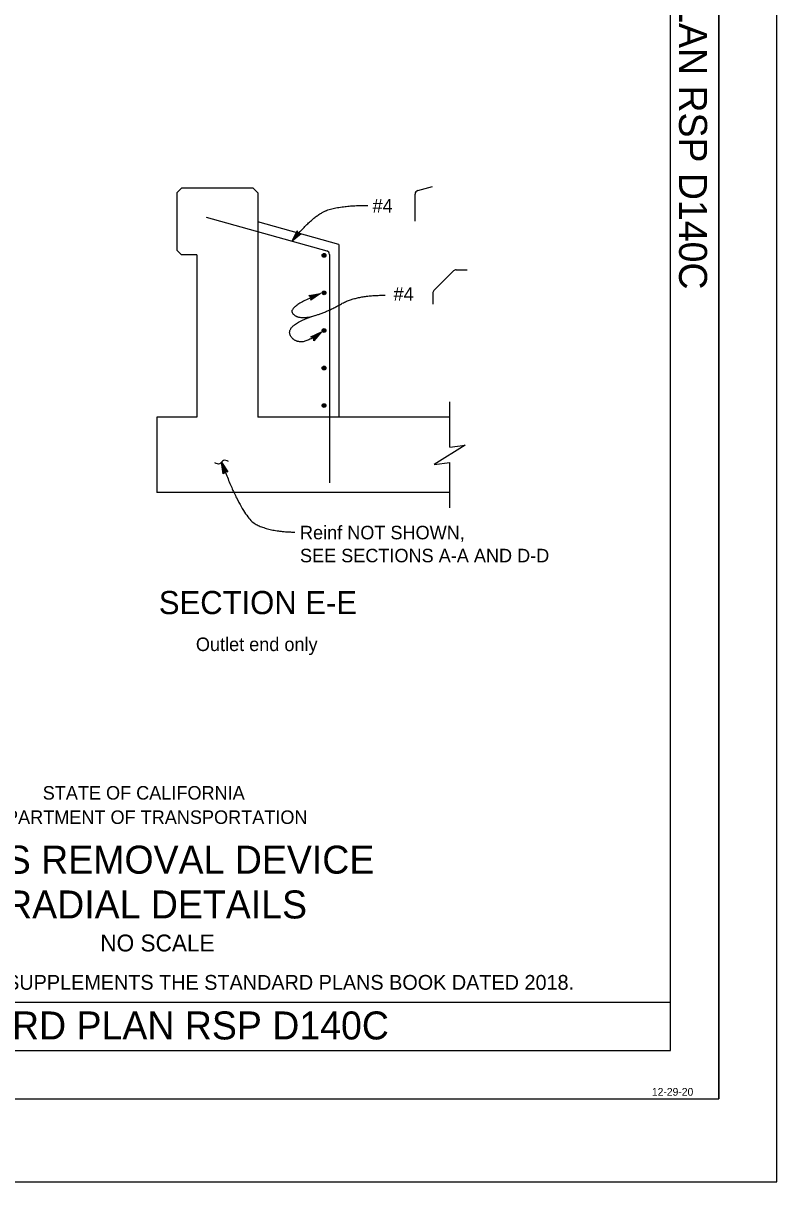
# Model space of a CAD drawing. Extents: x -893 to 867, y -474 to 712.
# Drawn here: x 477 to 867, y -474 to 126 of the extents above; entities that cross this region are included whole.
import ezdxf

# ---------------------------------------------------------------- set-up
doc = ezdxf.new("R2010")
doc.units = 0
for name, color, linetype in [('60 Nongeo Data', 7, 'Continuous'), ('border_INSIDE-BORDER-anno', 7, 'Continuous'), ('border_PLOTTING-ELEMENTS', 7, 'Continuous'), ('border_rw_22x34_Cut_Lines', 7, 'Continuous'), ('border_SHEET', 7, 'Continuous'), ('border_WITHIN-BORDER-anno', 7, 'Continuous'), ('pp_PRESENTATION', 7, 'Continuous')]:
    doc.layers.add(name, color=color, linetype=linetype)

msp = doc.modelspace()

# ---------------------------------------------------------------- linework, layer by layer
at = {"layer": '60 Nongeo Data'}
for p, q in [((556.13, 37.95), (558.56, 40.38)), ((556.13, 37.95), (556.13, 8.3)), ((595.6, 40.38), (558.56, 40.38)), ((595.6, 40.38), (598.03, 37.95)), ((598.03, 37.95), (598.03, -78.23)), ((571.29, 25.28), (633.65, 7.92)), ((639.94, 11.22), (598.03, 22.88)), ((556.13, 8.3), (558.56, 5.87)), ((635.07, 6.05), (635.07, -112.26)), ((639.94, 11.22), (639.94, -78.23)), ((566.43, 5.87), (558.56, 5.87)), ((566.43, 5.87), (566.43, -78.23)), ((699.26, -2.47), (689.11, -12.62)), ((700.63, -1.9), (706.34, -1.9)), ((688.54, -14), (688.54, -19.68)), ((545.72, -78.23), (545.72, -117.12)), ((566.43, -78.23), (545.72, -78.23)), ((697.26, -78.23), (598.03, -78.23)), ((697.26, -117.12), (545.72, -117.12))]:
    msp.add_line(p, q, dxfattribs=at)
for points in [[(679.34, 23.32), (679.34, 37.24)], [(680.75, 39.11), (688.31, 41.27)]]:
    msp.add_lwpolyline(points, dxfattribs=at)
for points in [[(620.41, 16.69), (615.67, 12.92), (618.37, 18.34), (618.51, 17.96), (616.53, 13.99), (620.01, 16.74), (619.61, 16.8), (617.39, 15.04), (618.65, 17.57), (618.79, 17.19), (618.24, 16.09), (619.21, 16.86), (618.89, 16.9), (618.37, 18.34), (618.89, 16.9)], [(624.45, -15.22), (630.42, -14.23), (625.44, -17.66), (625.5, -17.25), (629.15, -14.74), (624.78, -15.47), (625.1, -15.71), (627.9, -15.25), (625.57, -16.85), (625.63, -16.45), (626.64, -15.76), (625.43, -15.96), (625.68, -16.15), (625.44, -17.66), (625.68, -16.15)], [(625.39, -36.54), (630.9, -34.03), (626.98, -38.64), (626.94, -38.23), (629.81, -34.86), (625.77, -36.7), (626.15, -36.85), (628.73, -35.67), (626.89, -37.83), (626.85, -37.42), (627.65, -36.49), (626.53, -37), (626.82, -37.12), (626.98, -38.64), (626.82, -37.12)], [(580.02, -107.47), (579.24, -101.46), (582.49, -106.57), (582.09, -106.49), (579.71, -102.75), (580.28, -107.15), (580.53, -106.84), (580.17, -104.02), (581.69, -106.41), (581.29, -106.33), (580.63, -105.3), (580.79, -106.52), (580.99, -106.28), (582.49, -106.57), (580.99, -106.28)]]:
    msp.add_lwpolyline(points, close=True, dxfattribs=at)
for centre, radius in [((632.25, 5.58), 0.972), ((632.25, 5.58), 0.972), ((632.25, 5.58), 0.724), ((632.25, 5.58), 0.724), ((632.25, 5.58), 0.361), ((632.25, 5.58), 0.361), ((632.25, -13.86), 0.972), ((632.25, -13.86), 0.972), ((632.25, -13.86), 0.724), ((632.25, -13.86), 0.724), ((632.25, -13.86), 0.361), ((632.25, -13.86), 0.361), ((632.25, -33.31), 0.972), ((632.25, -33.31), 0.972), ((632.25, -33.31), 0.724), ((632.25, -33.31), 0.724), ((632.25, -33.31), 0.361), ((632.25, -33.31), 0.361), ((632.25, -52.75), 0.972), ((632.25, -52.75), 0.972), ((632.25, -52.75), 0.724), ((632.25, -52.75), 0.724), ((632.25, -52.75), 0.361), ((632.25, -52.75), 0.361), ((632.25, -72.2), 0.972), ((632.25, -72.2), 0.972), ((632.25, -72.2), 0.724), ((632.25, -72.2), 0.724), ((632.25, -72.2), 0.361), ((632.25, -72.2), 0.361)]:
    msp.add_circle(centre, radius, dxfattribs=at)
for centre, start, end in [((681.29, 37.24), 105.9577, 180), ((633.13, 6.05), 0, 74.44161), ((700.63, -3.84), 90, 135), ((690.48, -14), 135, 180)]:
    msp.add_arc(centre, 1.94, start, end, dxfattribs=at)
for points, degree in [([(615.67, 12.92), (626.95, 26.86), (642.08, 31.47), (654.9, 31.47)], 2), ([(630.42, -14.23), (613.18, -21.21), (618.72, -27.78), (632.88, -24.29), (648.89, -15.05), (663.87, -15.05)], 2), ([(630.9, -34.03), (624.1, -39.18), (616.95, -39.18), (613.38, -33.86), (618.61, -28.53), (627.45, -25.6)], 2), ([(582.75, -101.15), (581.81, -100.6), (580.04, -99.94), (578.44, -102.99), (576.68, -102.33), (575.74, -101.78)], 3), ([(579.24, -101.46), (589.74, -130.36), (605.49, -137.66), (617.16, -137.66)], 2)]:
    msp.add_open_spline(points, degree=degree, dxfattribs=at)
at = {"layer": 'border_PLOTTING-ELEMENTS'}
for points in [[(-893.45, -474.04), (866.55, -474.04), (866.55, 711.96), (-893.45, 711.96)], [(-863.45, -431.04), (836.55, -431.04), (836.55, 668.96), (-863.45, 668.96)]]:
    msp.add_lwpolyline(points, close=True, dxfattribs=at)
at = {"layer": 'border_rw_22x34_Cut_Lines'}
for p in [(836.55, 668.96), (-863.45, -431.04)]:
    msp.add_line(p, (836.55, -431.04), dxfattribs=at)
at = {"layer": 'border_SHEET'}
for p, q in [((811.55, -406.04), (811.55, 643.96)), ((287.36, -380.96), (811.52, -380.96)), ((-813.45, -406.04), (811.55, -406.04))]:
    msp.add_line(p, q, dxfattribs=at)
at = {"layer": 'pp_PRESENTATION'}
for p, q in [((697.26, -93.68), (697.26, -70.25)), ((697.26, -125.11), (697.26, -101.68))]:
    msp.add_line(p, q, dxfattribs=at)
msp.add_lwpolyline([(697.26, -93.68), (705.26, -92.68), (689.26, -102.68), (697.26, -101.68)], dxfattribs=at)

# ---------------------------------------------------------------- texts
at = {"layer": '60 Nongeo Data'}
for s, height, p in [('#4', 7, (657.35, 27.74)), ('#4', 7, (668.23, -17.89)), ('Reinf NOT SHOWN,', 7.0003, (619.79, -141.43)), ('SEE SECTIONS A-A AND D-D', 7.0003, (619.79, -153.33)), ('SECTION E-E', 12, (546.76, -180.16)), ('Outlet end only', 7, (565.93, -199.27))]:
    msp.add_text(s, height=height, dxfattribs=at).set_placement(p)
at = {"layer": 'border_INSIDE-BORDER-anno'}
for s, height, p in [('STATE OF CALIFORNIA', 7, (486.66, -276.16)), ('DEPARTMENT OF TRANSPORTATION', 7, (454.66, -288.77)), ('GROSS SOLIDS REMOVAL DEVICE', 14.5, (333.94, -314.51)), ('LINEAR RADIAL DETAILS', 14.5, (391.77, -337.71)), ('NO SCALE', 8.75, (516.44, -354.78)), ('RSP D140C DATED APRIL 16, 2021 SUPPLEMENTS THE STANDARD PLANS BOOK DATED 2018.', 7.6645, (296.26, -374.62))]:
    msp.add_text(s, height=height, dxfattribs=at).set_placement(p)
at = {"layer": 'border_WITHIN-BORDER-anno'}
msp.add_text('2018 REVISED STANDARD PLAN RSP D140C', height=14.5, rotation=270, dxfattribs=at).set_placement((815.96, 400.64))
for s, height, p in [('REVISED STANDARD PLAN RSP D140C', 14.5, (301.61, -400.34)), ('12-29-20', 4, (801.91, -429.46))]:
    msp.add_text(s, height=height, dxfattribs=at).set_placement(p)

doc.saveas('drawing.dxf')
